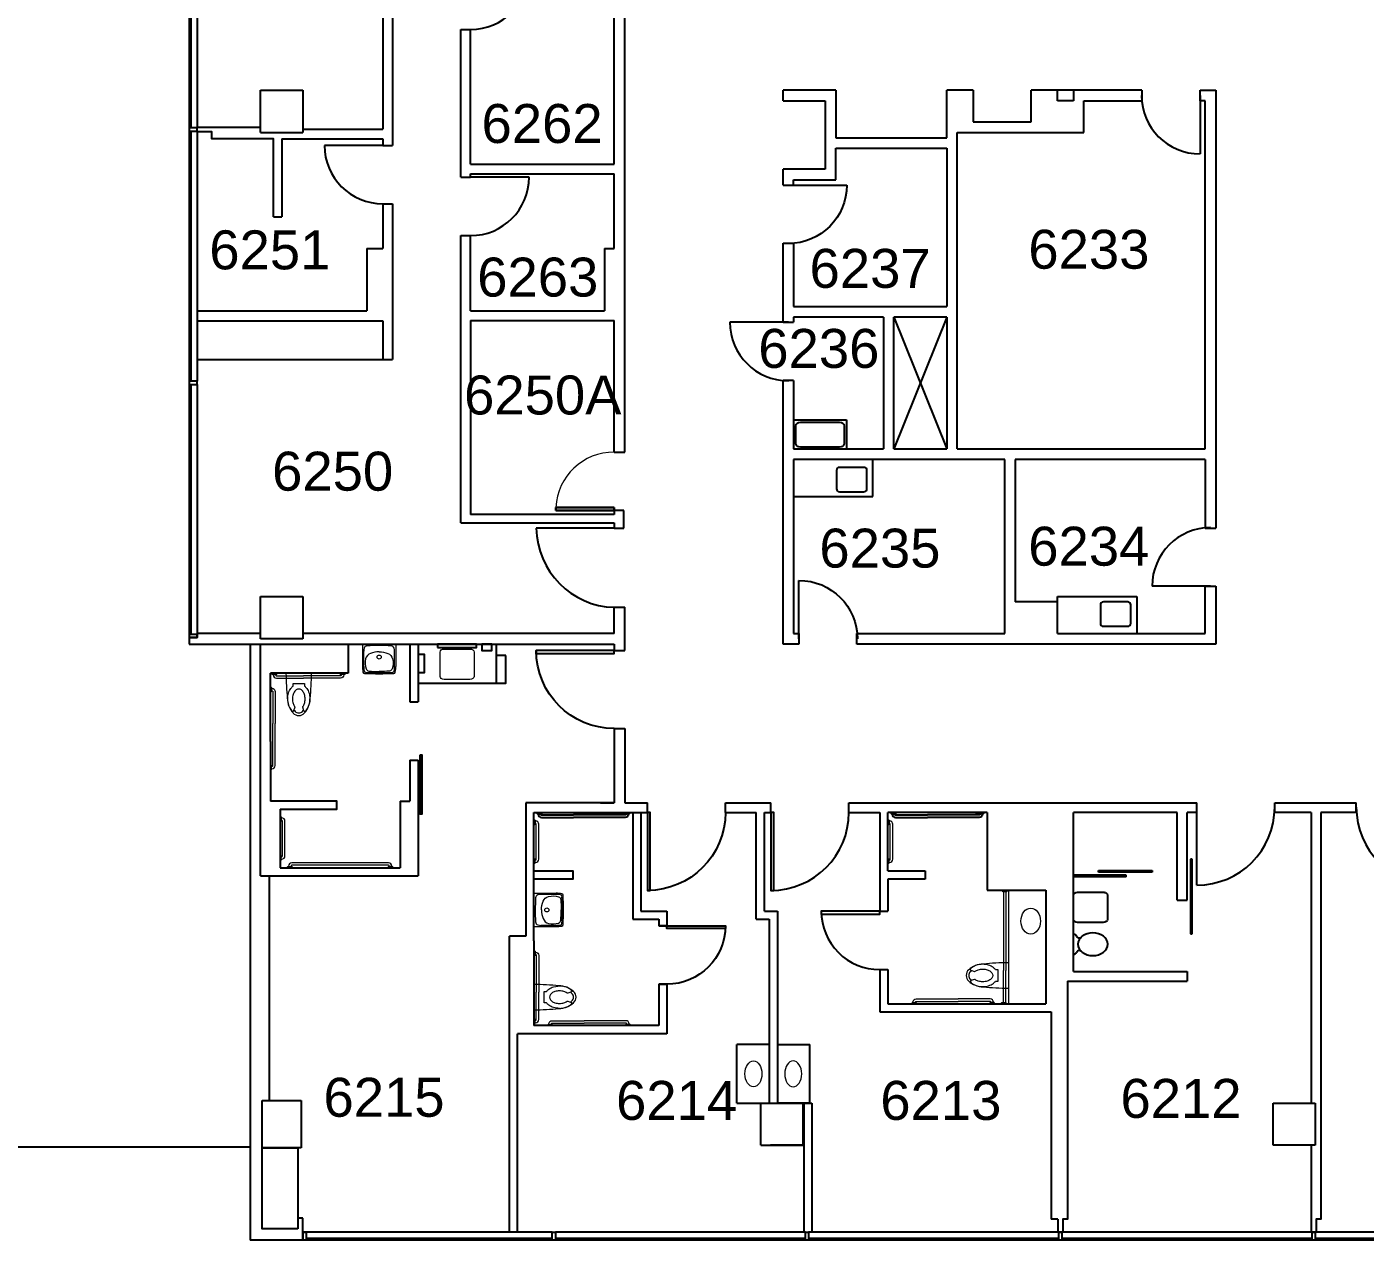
# Model space of a CAD drawing. Extents: x 2546 to 7662, y 1483 to 4928.
# Drawn here: x 6374 to 7198, y 1660 to 2408 of the extents above; entities that cross this region are included whole.
import ezdxf

# ---------------------------------------------------------------- set-up
doc = ezdxf.new("R2010")
doc.units = 0
doc.header["$LTSCALE"] = 150
doc.header["$MEASUREMENT"] = 0
doc.layers.get('0').update_dxf_attribs({"linetype": 'CONTINUOUS'})
for name, color, linetype in [('A-ACC-NEW', 1, 'CONTINUOUS'), ('A-ANNO-TX192', 4, 'CONTINUOUS'), ('A-CASE-EXST', 43, 'CONTINUOUS'), ('A-CASE-NEW', 1, 'CONTINUOUS'), ('A-COLS', 5, 'CONTINUOUS'), ('A-DOOR', 2, 'CONTINUOUS'), ('A-DOOR-NEW', 2, 'CONTINUOUS'), ('A-FLOR-CASE', 3, 'CONTINUOUS'), ('A-FLOR-PFIX', 2, 'CONTINUOUS'), ('A-GLAZ', 2, 'CONTINUOUS'), ('A-GLAZ-SILL', 1, 'CONTINUOUS'), ('A-ROOF-LEVL-FINE', 1, 'CONTINUOUS'), ('A-SHFT', 1, 'CONTINUOUS'), ('A-WALL-EXST', 43, 'CONTINUOUS'), ('A-WALL-FULL', 6, 'CONTINUOUS'), ('A-Wall-NEW', 4, 'CONTINUOUS')]:
    doc.layers.add(name, color=color, linetype=linetype)
doc.layers.add('A-PFIX-NEW', color=1, linetype='CONTINUOUS', lineweight=13)
doc.styles.add('ARIAL', font='arial.ttf')

# ---------------------------------------------------------------- blocks, each defined once
blk = doc.blocks.new('SINK', base_point=(7666.5, 954))
for p, q in [((7659, 952.5), (7659, 943.5)), ((7672.5, 954), (7660.5, 954)), ((7674, 943.5), (7674, 952.5)), ((7660.5, 942), (7672.5, 942))]:
    blk.add_line(p, q)
for centre, start, end in [((7660.5, 952.5), 90, 180), ((7672.5, 952.5), 0, 90), ((7660.5, 943.5), 180, 270), ((7672.5, 943.5), 270, 0)]:
    blk.add_arc(centre, 1.5, start, end)
blk = doc.blocks.new('endglaz')
blk.add_line((0, -4), (154, -4))
blk.add_lwpolyline([(156, -5), (156, 0), (154, 0), (154, -5)], close=True)
at = {"layer": 'A-GLAZ-SILL'}
for p, q in [((0, 0), (154, 0)), ((0, -5), (154, -5))]:
    blk.add_line(p, q, dxfattribs=at)
blk = doc.blocks.new('Single-Flush - 36_ x 84_-0-EXPANDED FLOOR PLAN')
at = {"layer": 'A-DOOR', "lineweight": 30}
for p, q in [((16, -3), (16, -39.01)), ((18, -3), (16, -3)), ((18, -3), (18, -39.01)), ((18, -39.01), (16, -39.01))]:
    blk.add_line(p, q, dxfattribs=at)
at = {"layer": 'A-DOOR', "lineweight": 9}
blk.add_arc((18, -3), 36.07, 180, 266.82115, dxfattribs=at)
blk = doc.blocks.new('*U35')
for p, q in [((0, 0), (0, -6)), ((48, 0), (48, -6))]:
    blk.add_line(p, q)
blk.add_lwpolyline([(0, 0), (0, 48), (1.75, 48), (1.75, 0)], close=True)
blk.add_arc((0, 0), 48, 0, 90)
blk = doc.blocks.new('*U48')
for p, q in [((0, 0), (0, -6)), ((-48, 0), (-48, -6))]:
    blk.add_line(p, q)
blk.add_lwpolyline([(0, 0), (0, 48), (-1.75, 48), (-1.75, 0)], close=True)
blk.add_arc((0, 0), 48, 90, 180)
blk = doc.blocks.new('*U49')
for p, q in [((0, 0), (0, 5)), ((36, 0), (36, 5))]:
    blk.add_line(p, q)
blk.add_lwpolyline([(0, 0), (0, -36), (1.75, -36), (1.75, 0)], close=True)
blk.add_arc((0, 0), 36, 270, 0)
blk = doc.blocks.new('*U57')
for p, q in [((0, 0), (0, -4)), ((-36, 0), (-36, -4))]:
    blk.add_line(p, q)
blk.add_lwpolyline([(0, 0), (0, 36), (-1.75, 36), (-1.75, 0)], close=True)
blk.add_arc((0, 0), 36, 90, 180)
blk = doc.blocks.new('grab bar-54')
at = {"layer": 'A-ACC-NEW'}
for points in [[(-2305.75, -2746.25), (-2305.75, -2746.75), (-2305.5, -2747), (-2303, -2747), (-2302.75, -2746.75), (-2302.75, -2746.25)], [(-2248.75, -2746.25), (-2248.75, -2746.75), (-2249, -2747), (-2251.5, -2747), (-2251.75, -2746.75), (-2251.75, -2746.25)]]:
    blk.add_lwpolyline(points, dxfattribs=at)
for points in [[(-2305, -2747), (-2305, -2747.25, 0.414214), (-2303, -2749.25), (-2283.25, -2749.25)], [(-2303.5, -2747), (-2303.5, -2747.25, 0.414214), (-2303, -2747.75), (-2283.25, -2747.75)], [(-2249.5, -2747), (-2249.5, -2747.25, -0.414214), (-2251.5, -2749.25), (-2283.25, -2749.25)], [(-2251, -2747), (-2251, -2747.25, -0.414214), (-2251.5, -2747.75), (-2283.25, -2747.75)]]:
    blk.add_lwpolyline(points, format="xyb", dxfattribs=at)
blk = doc.blocks.new('ELLIPSE', base_point=(7228, 910))
blk.add_circle((7228, 910), 6)

msp = doc.modelspace()

# ---------------------------------------------------------------- linework, layer by layer
at = {"layer": 'A-ACC-NEW'}
for points in [[(6627, 2025.75), (6651, 2025.75), (6651, 2027.75), (6627, 2027.75)], [(6660.32, 2027.75), (6654.2, 2027.75), (6654.2, 2023.78), (6660.32, 2023.78)], [(6615, 2021.25), (6615, 2010.25), (6619, 2010.25), (6619, 2021.25)], [(6669, 2020.75), (6663, 2020.75), (6663, 2003.75), (6669, 2003.75)]]:
    msp.add_lwpolyline(points, close=True, dxfattribs=at)
at = {"layer": 'A-CASE-EXST'}
msp.add_lwpolyline([(6541, 1667.5), (6519, 1667.5), (6519, 1717.5), (6541, 1717.5), (6541, 1667.5)], dxfattribs=at)
at = {"layer": 'A-CASE-NEW'}
for p, q in [((6663, 2027.75), (6663, 2003.75)), ((6615, 2003.75), (6663, 2003.75)), ((6811.25, 1745), (6811.25, 1781)), ((6831.25, 1781), (6811.25, 1781)), ((6831.25, 1781), (6811.25, 1781)), ((6831.25, 1781), (6831.25, 1763)), ((6836.25, 1781), (6856.25, 1781)), ((6856.25, 1745), (6856.25, 1781)), ((6811.25, 1745), (6831.25, 1745)), ((6856.25, 1745), (6836.25, 1745)), ((6852, 1718.98), (6832, 1718.98)), ((6852.5, 1683.52), (6852.5, 1665.5))]:
    msp.add_line(p, q, dxfattribs=at)
at = {"layer": 'A-COLS'}
for p, q in [((6518, 2343), (6518, 2369)), ((6518, 2369), (6544, 2369)), ((6544, 2369), (6544, 2343)), ((6518.01, 2343), (6544.01, 2343)), ((6518, 2031), (6518, 2057)), ((6518, 2057), (6544, 2057)), ((6544, 2057), (6544, 2031)), ((6544, 2031), (6518, 2031)), ((6519, 1717.5), (6519, 1746.5)), ((6519, 1746.5), (6543, 1746.5)), ((6543, 1746.5), (6543, 1717.5)), ((6826, 1745), (6852, 1745)), ((6826, 1719), (6826, 1745)), ((6852, 1745), (6852, 1719)), ((7141.5, 1719), (7141.5, 1745)), ((7141.5, 1745), (7167.5, 1745)), ((7167.5, 1745), (7167.5, 1719)), ((6543, 1717.5), (6519, 1717.5)), ((6826, 1718.98), (6852, 1718.98)), ((7167.5, 1719), (7141.5, 1719))]:
    msp.add_line(p, q, dxfattribs=at)
at = {"layer": 'A-DOOR'}
for p, q in [((7096.5, 2365.75), (7096.5, 2329.75)), ((6593.31, 2335), (6557.31, 2335)), ((6683.31, 2315.4), (6647.31, 2315.4)), ((6843, 2310.5), (6879, 2310.5)), ((6843, 2226), (6807, 2226)), ((6735.75, 2099.25), (6687.75, 2099.25)), ((6849.5, 2031), (6849.5, 2067)), ((7103, 2063.5), (7067, 2063.5)), ((7094.5, 1879.25), (7094.5, 1927.25)), ((7034, 1887.34), (7034, 1888.34)), ((7034, 1888.34), (7067, 1888.34)), ((7067, 1888.34), (7067, 1887.34)), ((7091.75, 1895.34), (7090.75, 1895.34)), ((7090.75, 1895.34), (7090.75, 1849.34)), ((7091.75, 1849.34), (7091.75, 1895.34)), ((7051, 1885.34), (7018.5, 1885.34)), ((7051, 1884.34), (7018.5, 1884.34)), ((7067, 1887.34), (7034, 1887.34)), ((7051, 1884.34), (7051, 1885.34)), ((7090.75, 1849.34), (7091.75, 1849.34))]:
    msp.add_line(p, q, dxfattribs=at)
for centre, radius, start, end in [((6647.31, 2442.4), 36, 270, 0), ((6593.31, 2335), 36, 180, 270), ((6647.31, 2315.4), 36, 270, 0), ((7094.5, 1927.25), 48, 270, 0), ((7240.75, 1927.25), 48, 180, 270)]:
    msp.add_arc(centre, radius, start, end, dxfattribs=at)
for centre, major_axis, ratio, start_param, end_param in [((7096.5, 2365.75), (-25.46, 25.46), 1, 0.785398, 2.356194), ((6843, 2226), (-25.46, 25.46), 1, 0.785398, 2.356194), ((6735.75, 2099.25), (-18.72, 45.19), 0.978311, 1.18579, 2.741081), ((7103, 2063.5), (25.46, 25.46), 1, 0.785398, 2.356194)]:
    msp.add_ellipse(centre, major_axis=major_axis, ratio=ratio, start_param=start_param, end_param=end_param, dxfattribs=at)
at = {"layer": 'A-DOOR', "extrusion": (0, 0, -1)}
for centre, major_axis in [((6843, 2310.5), (25.46, 25.46)), ((6849.5, 2031), (-25.46, 25.46))]:
    msp.add_ellipse(centre, major_axis=major_axis, ratio=1, start_param=0.785398, end_param=2.356194, dxfattribs=at)
at = {"layer": 'A-DOOR-NEW'}
msp.add_lwpolyline([(6616, 1959.24), (6616, 1923.24), (6617.5, 1923.24), (6617.5, 1959.24)], close=True, dxfattribs=at)
at = {"layer": 'A-FLOR-CASE'}
for p, q in [((6479, 2203), (6593.71, 2203)), ((6895, 2118.75), (6895, 2141.5)), ((6846.25, 2118.75), (6895, 2118.75)), ((7008.75, 2057), (7057.5, 2057)), ((7008.75, 2053.75), (7008.75, 2057)), ((7057.5, 2057), (7057.5, 2034.25))]:
    msp.add_line(p, q, dxfattribs=at)
at = {"layer": 'A-FLOR-PFIX'}
for p, q in [((6846.25, 2165.88), (6878.75, 2165.88)), ((6878.75, 2165.88), (6878.75, 2148)), ((7021.13, 1874.97), (7036.88, 1874.97)), ((7039.5, 1873.09), (7039.5, 1858.09)), ((7036.88, 1856.22), (7021.13, 1856.22))]:
    msp.add_line(p, q, dxfattribs=at)
for centre, radius, start, end in [((7019, 1847.34), 1.58, 18.43495, 108.43495), ((7022.2, 1848.54), 1.83, 202.3004, 315.65598), ((7022.17, 1837.18), 1.79, 41.74287, 158.20125), ((7019, 1838.34), 1.58, 251.56505, 341.56505)]:
    msp.add_arc(centre, radius, start, end, dxfattribs=at)
at = {"layer": 'A-FLOR-PFIX', "extrusion": (0, 0, -1)}
for centre, start_param, end_param in [((7021.13, 1873.09), 0, 1.570796), ((7036.88, 1873.09), 1.570796, 3.141593), ((7021.13, 1858.09), 4.712389, 6.283185), ((7036.88, 1858.09), 3.141593, 4.712389)]:
    msp.add_ellipse(centre, major_axis=(-2.62, 0), ratio=0.714286, start_param=start_param, end_param=end_param, dxfattribs=at)
at = {"layer": 'A-GLAZ'}
for p, q in [((6544, 1665.5), (6544, 1660.5)), ((6697.5, 1661.5), (6546, 1661.5)), ((6853.5, 1661.5), (6699.5, 1661.5)), ((7009.5, 1661.5), (6855.5, 1661.5)), ((7165.5, 1661.5), (7011.5, 1661.5))]:
    msp.add_line(p, q, dxfattribs=at)
for points in [[(6544, 1660.5), (6544, 1665.5), (6546, 1665.5), (6546, 1660.5)], [(6697.5, 1660.5), (6697.5, 1665.5), (6699.5, 1665.5), (6699.5, 1660.5)], [(6853.5, 1660.5), (6853.5, 1665.5), (6855.5, 1665.5), (6855.5, 1660.5)], [(7009.5, 1660.5), (7009.5, 1665.5), (7011.5, 1665.5), (7011.5, 1660.5)]]:
    msp.add_lwpolyline(points, close=True, dxfattribs=at)
at = {"layer": 'A-GLAZ-SILL'}
for p, q in [((6697.5, 1665.5), (6544, 1665.5)), ((6853.5, 1665.5), (6699.5, 1665.5)), ((7009, 1665.5), (6855.5, 1665.5)), ((7165.5, 1665.5), (7011.5, 1665.5)), ((6697.5, 1660.5), (6546, 1660.5)), ((6853.5, 1660.5), (6699.5, 1660.5)), ((7009.5, 1660.5), (6855.5, 1660.5)), ((7165.5, 1660.5), (7011.5, 1660.5))]:
    msp.add_line(p, q, dxfattribs=at)
at = {"layer": 'A-PFIX-NEW'}
for p, q in [((6580.75, 2027.75), (6580.75, 2014.06)), ((6580.75, 2027.75), (6601.25, 2027.75)), ((6601.25, 2027.75), (6601.25, 2014.06)), ((6581.5, 2014.06), (6581.5, 2023.38)), ((6600.5, 2014.06), (6600.5, 2023.38)), ((6600.5, 2014.06), (6600.5, 2023.38)), ((6628.5, 2007.81), (6628.5, 2022.81)), ((6631.13, 2024.69), (6646.88, 2024.69)), ((6649.5, 2022.81), (6649.5, 2007.81)), ((6549.37, 2009.75), (6533.63, 2009.75)), ((6646.88, 2005.94), (6631.13, 2005.94)), ((6539.05, 1989.09), (6539.05, 1989.09)), ((6537.95, 1986.33), (6537.95, 1986.33)), ((6530.75, 1920.75), (6531, 1920.75)), ((6530.75, 1919.25), (6531, 1919.25)), ((6531.5, 1897.25), (6531.5, 1918.75)), ((6533, 1897.25), (6533, 1918.75)), ((6687, 1918.75), (6687.25, 1918.75)), ((6687, 1917.25), (6687.25, 1917.25)), ((6687.75, 1895.25), (6687.75, 1916.75)), ((6689.25, 1895.25), (6689.25, 1916.75)), ((6905, 1918.75), (6905.25, 1918.75)), ((6905, 1917.25), (6905.25, 1917.25)), ((6905.75, 1895.25), (6905.75, 1916.75)), ((6907.25, 1895.25), (6907.25, 1916.75)), ((6530.75, 1896.75), (6531, 1896.75)), ((6530.75, 1895.25), (6531, 1895.25)), ((6535.25, 1890.75), (6535.25, 1891)), ((6536.75, 1890.75), (6536.75, 1891)), ((6596.75, 1893), (6537.25, 1893)), ((6596.75, 1891.5), (6537.25, 1891.5)), ((6597.25, 1890.75), (6597.25, 1891)), ((6598.75, 1890.75), (6598.75, 1891)), ((6687, 1894.75), (6687.25, 1894.75)), ((6687, 1893.25), (6687.25, 1893.25)), ((6905, 1894.75), (6905.25, 1894.75)), ((6905, 1893.25), (6905.25, 1893.25)), ((6686.25, 1874.25), (6699.94, 1874.25)), ((6686.25, 1853.75), (6686.25, 1874.25)), ((6699.94, 1873.5), (6690.63, 1873.5)), ((6699.94, 1873.5), (6690.63, 1873.5)), ((6978.5, 1876.12), (6978.5, 1806.12)), ((6686.25, 1853.75), (6699.94, 1853.75)), ((6699.94, 1854.5), (6690.63, 1854.5)), ((6978.5, 1831.5), (6978.5, 1815.75)), ((6686.25, 1818.12), (6686.25, 1802.38)), ((6955.08, 1820.07), (6955.08, 1820.07)), ((6957.84, 1821.17), (6957.84, 1821.17)), ((6706.91, 1807.8), (6706.91, 1807.8)), ((6709.67, 1806.7), (6709.67, 1806.7))]:
    msp.add_line(p, q, dxfattribs=at)
for points in [[(6591, 2023.06, 0.096281), (6585.62, 2022.02, 0.241749), (6582.69, 2018.63, 0.139337), (6582.92, 2012.54, 0.293749), (6584.6, 2011.17, 0.028065), (6591, 2010.81)], [(6591, 2023.06, -0.096281), (6596.38, 2022.02, -0.241749), (6599.31, 2018.63, -0.139337), (6599.08, 2012.54, -0.293749), (6597.4, 2011.17, -0.028065), (6591, 2010.81)], [(6525.75, 2009), (6525.75, 2008.75, 0.414214), (6527.75, 2006.75), (6544.5, 2006.75)], [(6527.25, 2009), (6527.25, 2008.75, 0.414214), (6527.75, 2008.25), (6544.5, 2008.25)], [(6534.61, 1993.95, -0.074934), (6535.16, 1997.6, -0.085426), (6536.63, 2000.49, -0.066386), (6538, 2001.9), (6538, 2003.45), (6545, 2003.45), (6545, 2001.9, -0.066386), (6546.37, 2000.49, -0.085426), (6547.84, 1997.6, -0.111314), (6548.26, 1992.17)], [(6569.25, 2009), (6569.25, 2008.75, -0.414214), (6567.25, 2006.75), (6544.5, 2006.75)], [(6567.75, 2009), (6567.75, 2008.75, -0.414214), (6567.25, 2008.25), (6544.5, 2008.25)], [(6524.75, 2000.5), (6525, 2000.5, -0.414214), (6527, 1998.5), (6527, 1978.75)], [(6524.75, 1999), (6525, 1999, -0.414214), (6525.5, 1998.5), (6525.5, 1978.75)], [(6545.54, 1986.44, -0.562484), (6544.71, 1986.63), (6543.97, 1988.86, -0.238976), (6544.04, 1989.31, 0.08035), (6544.97, 1991.19, 0.074934), (6545.39, 1993.95, 0.074934), (6544.97, 1996.72, 0.085426), (6543.96, 1998.7, 0.066386), (6543.15, 1999.54, 0.330534), (6539.85, 1999.54, 0.066386), (6539.04, 1998.7, 0.085426), (6538.03, 1996.72, 0.074934), (6537.61, 1993.95, 0.074934), (6538.03, 1991.19, 0.08035), (6538.96, 1989.31, -0.238976), (6539.03, 1988.86), (6538.3, 1986.66, -0.549653), (6537.48, 1986.45)], [(6524.75, 1951), (6525, 1951, 0.414214), (6527, 1953), (6527, 1978.75)], [(6524.75, 1952.5), (6525, 1952.5, 0.414214), (6525.5, 1953), (6525.5, 1978.75)], [(6690.94, 1864, -0.096281), (6691.98, 1869.38, -0.241749), (6695.38, 1872.31, -0.139337), (6701.46, 1872.08, -0.293749), (6702.83, 1870.4, -0.028065), (6703.19, 1864)], [(6690.94, 1864, 0.096281), (6691.98, 1858.62, 0.241749), (6695.38, 1855.69, 0.139337), (6701.46, 1855.92, 0.293749), (6702.83, 1857.6, 0.028065), (6703.19, 1864)], [(6687, 1838), (6687.25, 1838, -0.414214), (6689.25, 1836), (6689.25, 1813.25)], [(6687, 1836.5), (6687.25, 1836.5, -0.414214), (6687.75, 1836), (6687.75, 1813.25)], [(6962.7, 1816.74, 0.074934), (6966.35, 1817.29, 0.085426), (6969.24, 1818.75, 0.066386), (6970.65, 1820.12), (6972.2, 1820.12), (6972.2, 1827.12), (6970.65, 1827.12, 0.066386), (6969.24, 1828.5, 0.085426), (6966.35, 1829.96, 0.111314), (6960.92, 1830.38)], [(6955.19, 1827.67, 0.562484), (6955.38, 1826.83), (6957.61, 1826.1, 0.238976), (6958.06, 1826.17, -0.08035), (6959.94, 1827.1, -0.074934), (6962.7, 1827.51, -0.074934), (6965.47, 1827.1, -0.085426), (6967.45, 1826.09, -0.066386), (6968.29, 1825.27, -0.330534), (6968.29, 1821.98, -0.066386), (6967.45, 1821.16, -0.085426), (6965.47, 1820.15, -0.074934), (6962.7, 1819.74, -0.074934), (6959.94, 1820.15, -0.08035), (6958.06, 1821.08, 0.238976), (6957.61, 1821.15), (6955.41, 1820.42, 0.549653), (6955.2, 1819.61)], [(6702.05, 1803.36, -0.074934), (6698.4, 1803.91, -0.085426), (6695.51, 1805.38, -0.066386), (6694.1, 1806.75), (6692.55, 1806.75), (6692.55, 1813.75), (6694.1, 1813.75, -0.066386), (6695.51, 1815.12, -0.085426), (6698.4, 1816.59, -0.111314), (6703.83, 1817.01)], [(6709.56, 1814.29, -0.562484), (6709.37, 1813.46), (6707.14, 1812.72, -0.238976), (6706.69, 1812.79, 0.08035), (6704.81, 1813.72, 0.074934), (6702.05, 1814.14, 0.074934), (6699.28, 1813.72, 0.085426), (6697.3, 1812.71, 0.066386), (6696.46, 1811.9, 0.330534), (6696.46, 1808.6, 0.066386), (6697.3, 1807.79, 0.085426), (6699.28, 1806.78, 0.074934), (6702.05, 1806.36, 0.074934), (6704.81, 1806.78, 0.08035), (6706.69, 1807.71, -0.238976), (6707.14, 1807.78), (6709.34, 1807.05, -0.549653), (6709.55, 1806.23)], [(6687, 1796), (6687.25, 1796, 0.414214), (6687.75, 1796.5), (6687.75, 1813.25)], [(6687, 1794.5), (6687.25, 1794.5, 0.414214), (6689.25, 1796.5), (6689.25, 1813.25)], [(6919.75, 1806.87), (6919.75, 1807.12, -0.414214), (6921.75, 1809.12), (6947.5, 1809.12)], [(6921.25, 1806.87), (6921.25, 1807.12, -0.414214), (6921.75, 1807.62), (6947.5, 1807.62)], [(6969.25, 1806.87), (6969.25, 1807.12, 0.414214), (6967.25, 1809.12), (6947.5, 1809.12)], [(6967.75, 1806.87), (6967.75, 1807.12, 0.414214), (6967.25, 1807.62), (6947.5, 1807.62)], [(6695.5, 1793.5), (6695.5, 1793.75, -0.414214), (6697.5, 1795.75), (6717.25, 1795.75)], [(6697, 1793.5), (6697, 1793.75, -0.414214), (6697.5, 1794.25), (6717.25, 1794.25)], [(6745, 1793.5), (6745, 1793.75, 0.414214), (6743, 1795.75), (6717.25, 1795.75)], [(6743.5, 1793.5), (6743.5, 1793.75, 0.414214), (6743, 1794.25), (6717.25, 1794.25)]]:
    msp.add_lwpolyline(points, format="xyb", dxfattribs=at)
for points in [[(6525, 2009.75), (6525, 2009.25), (6525.25, 2009), (6527.75, 2009), (6528, 2009.25), (6528, 2009.75)], [(6570, 2009.75), (6570, 2009.25), (6569.75, 2009), (6567.25, 2009), (6567, 2009.25), (6567, 2009.75)], [(6524, 2001.25), (6524.5, 2001.25), (6524.75, 2001), (6524.75, 1998.5), (6524.5, 1998.25), (6524, 1998.25)], [(6524, 1950.25), (6524.5, 1950.25), (6524.75, 1950.5), (6524.75, 1953), (6524.5, 1953.25), (6524, 1953.25)], [(6530, 1921.5), (6530.5, 1921.5), (6530.75, 1921.25), (6530.75, 1918.75), (6530.5, 1918.5), (6530, 1918.5)], [(6961.75, 1924), (6961.75, 1923.5), (6961.5, 1923.25), (6959, 1923.25), (6958.75, 1923.5), (6958.75, 1924)], [(6686.25, 1919.5), (6686.75, 1919.5), (6687, 1919.25), (6687, 1916.75), (6686.75, 1916.5), (6686.25, 1916.5)], [(6904.25, 1919.5), (6904.75, 1919.5), (6905, 1919.25), (6905, 1916.75), (6904.75, 1916.5), (6904.25, 1916.5)], [(6530, 1894.5), (6530.5, 1894.5), (6530.75, 1894.75), (6530.75, 1897.25), (6530.5, 1897.5), (6530, 1897.5)], [(6534.5, 1890), (6534.5, 1890.5), (6534.75, 1890.75), (6537.25, 1890.75), (6537.5, 1890.5), (6537.5, 1890)], [(6599.5, 1890), (6599.5, 1890.5), (6599.25, 1890.75), (6596.75, 1890.75), (6596.5, 1890.5), (6596.5, 1890)], [(6686.25, 1892.5), (6686.75, 1892.5), (6687, 1892.75), (6687, 1895.25), (6686.75, 1895.5), (6686.25, 1895.5)], [(6904.25, 1892.5), (6904.75, 1892.5), (6905, 1892.75), (6905, 1895.25), (6904.75, 1895.5), (6904.25, 1895.5)], [(6974.75, 1876.12), (6974.75, 1875.62), (6975, 1875.37), (6977.5, 1875.37), (6977.75, 1875.62), (6977.75, 1876.12)], [(6975.5, 1875.37), (6975.5, 1826.63)], [(6977, 1875.37), (6977, 1826.63)], [(6686.25, 1838.75), (6686.75, 1838.75), (6687, 1838.5), (6687, 1836), (6686.75, 1835.75), (6686.25, 1835.75)], [(6975.5, 1806.87), (6975.5, 1826.63)], [(6977, 1806.87), (6977, 1826.63)], [(6919, 1806.12), (6919, 1806.62), (6919.25, 1806.87), (6921.75, 1806.87), (6922, 1806.62), (6922, 1806.12)], [(6970, 1806.12), (6970, 1806.62), (6969.75, 1806.87), (6967.25, 1806.87), (6967, 1806.62), (6967, 1806.12)], [(6974.13, 1806.12), (6974.13, 1806.62), (6974.38, 1806.87), (6976.88, 1806.87), (6977.13, 1806.62), (6977.13, 1806.12)], [(6686.25, 1793.75), (6686.75, 1793.75), (6687, 1794), (6687, 1796.5), (6686.75, 1796.75), (6686.25, 1796.75)], [(6694.75, 1792.75), (6694.75, 1793.25), (6695, 1793.5), (6697.5, 1793.5), (6697.75, 1793.25), (6697.75, 1792.75)], [(6745.75, 1792.75), (6745.75, 1793.25), (6745.5, 1793.5), (6743, 1793.5), (6742.75, 1793.25), (6742.75, 1792.75)]]:
    msp.add_lwpolyline(points, dxfattribs=at)
for centre in [(6591, 2019.75), (6694.25, 1864)]:
    msp.add_circle(centre, 1.25, dxfattribs=at)
for centre, radius, start, end in [((6587.91, 2023.38), 6.41, 162.4135, 180), ((6583.71, 2024.71), 2, 92.78842, 162.4135), ((6590.74, 1880.26), 146.61, 87.00285, 92.78842), ((6598.3, 2024.68), 2, 17.22419, 87.00285), ((6594.09, 2023.38), 6.41, 0, 17.5865), ((6594.09, 2023.38), 6.41, 0, 17.22419), ((6602.82, 2014.06), 22.07, 180, 189.20254), ((6602.82, 2014.06), 21.32, 180, 187.48217), ((6582.67, 2011.42), 1, 187.48217, 267.70988), ((6599.33, 2011.42), 1, 272.29012, 352.51783), ((6599.33, 2011.42), 1, 272.29012, 352.51783), ((6579.18, 2014.06), 21.32, 352.51783, 0), ((6579.18, 2014.06), 21.32, 352.51783, 0), ((6579.18, 2014.06), 22.07, 350.79746, 0), ((6579.18, 2014.06), 22.07, 350.79746, 0), ((6762.27, 2014.28), 228.68, 181.13478, 185.02525), ((6320.73, 2014.28), 228.68, 354.97475, 358.86522), ((6582.02, 2010.69), 1, 189.20254, 267.53936), ((6591, 2219.64), 210.14, 267.53936, 272.46064), ((6591, 2219.64), 209.39, 267.70988, 272.29012), ((6599.98, 2010.69), 1, 272.46064, 350.79746), ((6599.98, 2010.69), 1, 272.46064, 350.79746), ((6548.4, 1994.61), 13.94, 181.50865, 221.82352), ((6546.99, 1993.95), 12.38, 180, 197.14164), ((6544.3, 1993.12), 9.56, 197.14164, 216.67248), ((6542.59, 1991.85), 7.43, 216.67248, 226.57416), ((6548.11, 1994.43), 12, 216.87917, 222.4909), ((6534.91, 1994.43), 12, 317.5091, 323.12083), ((6534.56, 1994.6), 13.98, 318.3948, 358.55225), ((6540.41, 1991.85), 7.43, 313.42584, 323.32752), ((6538.7, 1993.12), 9.56, 323.32752, 342.85836), ((6536.01, 1993.95), 12.38, 342.85836, 0), ((6541.5, 1988.47), 4.72, 222.19376, 318.11149), ((6541.5, 1988.39), 3.07, 222.49041, 317.50959), ((6531, 1918.75), 2, 0, 90), ((6531, 1918.75), 0.5, 0, 90), ((6687.25, 1916.75), 2, 0, 90), ((6687.25, 1916.75), 0.5, 0, 90), ((6905.25, 1916.75), 2, 0, 90), ((6905.25, 1916.75), 0.5, 0, 90), ((6531, 1897.25), 0.5, 270, 0), ((6531, 1897.25), 2, 270, 0), ((6537.25, 1891), 2, 90, 180), ((6537.25, 1891), 0.5, 90, 180), ((6596.75, 1891), 2, 360, 90), ((6596.75, 1891), 0.5, 0, 90), ((6687.25, 1895.25), 0.5, 270, 0), ((6687.25, 1895.25), 2, 270, 0), ((6905.25, 1895.25), 0.5, 270, 0), ((6905.25, 1895.25), 2, 270, 0), ((6833.74, 1863.74), 146.61, 177.00285, 182.78842), ((6689.32, 1871.3), 2, 107.22419, 177.00285), ((6690.63, 1867.09), 6.41, 90, 107.5865), ((6690.63, 1867.09), 6.41, 90, 107.22419), ((6699.94, 1852.18), 22.07, 80.79746, 90), ((6699.94, 1852.18), 22.07, 80.79746, 90), ((6699.94, 1852.18), 21.32, 82.51783, 90), ((6699.94, 1852.18), 21.32, 82.51783, 90), ((6702.58, 1872.33), 1, 2.29012, 82.51783), ((6702.58, 1872.33), 1, 2.29012, 82.51783), ((6703.31, 1872.98), 1, 2.46064, 80.79746), ((6703.31, 1872.98), 1, 2.46064, 80.79746), ((6494.36, 1864), 209.39, 357.70988, 2.29012), ((6494.36, 1864), 210.14, 357.53936, 2.46064), ((6689.29, 1856.71), 2, 182.78842, 252.4135), ((6690.63, 1860.91), 6.41, 252.4135, 270), ((6699.94, 1875.82), 21.32, 270, 277.48217), ((6702.58, 1855.67), 1, 277.48217, 357.70988), ((6703.31, 1855.02), 1, 279.20254, 357.53936), ((6699.94, 1875.82), 22.07, 270, 279.20254), ((6963.35, 1816.69), 13.98, 91.44775, 131.6052), ((6961.87, 1820.83), 9.56, 107.14164, 126.67248), ((6962.7, 1818.13), 12.38, 90, 107.14164), ((6983.03, 1602.86), 228.68, 91.13478, 95.02525), ((6957.22, 1823.63), 4.72, 131.88852, 227.80624), ((6957.14, 1823.63), 3.07, 132.49041, 227.50959), ((6963.18, 1817.04), 12, 126.87917, 132.4909), ((6960.6, 1822.54), 7.43, 126.67248, 136.57416), ((6681.72, 1589.48), 228.68, 84.97475, 88.86522), ((6701.4, 1803.31), 13.98, 48.3948, 88.55225), ((6702.05, 1804.76), 12.38, 72.85836, 90), ((6702.88, 1807.45), 9.56, 53.32752, 72.85836), ((6704.15, 1809.16), 7.43, 43.42584, 53.32752), ((6707.53, 1810.25), 4.72, 312.19376, 48.11148), ((6963.36, 1830.52), 13.94, 228.17648, 268.49135), ((6963.18, 1830.24), 12, 227.5091, 233.12083), ((6960.6, 1824.71), 7.43, 223.42584, 233.32752), ((6961.87, 1826.42), 9.56, 233.32752, 252.85836), ((6962.7, 1829.12), 12.38, 252.85836, 270), ((6983.03, 2044.39), 228.68, 264.97475, 268.86522), ((6701.39, 1817.15), 13.94, 271.50865, 311.82352), ((6702.88, 1813.05), 9.56, 287.14164, 306.67248), ((6704.15, 1811.34), 7.43, 306.67248, 316.57416), ((6701.57, 1803.66), 12, 47.5091, 53.12083), ((6701.57, 1816.86), 12, 306.87917, 312.4909), ((6707.61, 1810.25), 3.07, 312.49041, 47.50959), ((6681.72, 2031.02), 228.68, 271.13478, 275.02525), ((6702.05, 1815.74), 12.38, 270, 287.14164)]:
    msp.add_arc(centre, radius, start, end, dxfattribs=at)
at = {"layer": 'A-PFIX-NEW', "extrusion": (0, 0, -1)}
for centre, start_param, end_param in [((6631.13, 2022.81), 0, 1.570796), ((6646.88, 2022.81), 1.570796, 3.141593), ((6631.13, 2007.81), 4.712389, 6.283185), ((6646.88, 2007.81), 3.141593, 4.712389)]:
    msp.add_ellipse(centre, major_axis=(-2.62, 0), ratio=0.714286, start_param=start_param, end_param=end_param, dxfattribs=at)
at = {"layer": 'A-PFIX-NEW'}
for centre, major_axis, ratio in [((6992.25, 1857.12), (0, -8), 0.75), ((6992.25, 1857.12), (0, -8), 0.75), ((6821.5, 1763), (0, 8), 0.65625)]:
    msp.add_ellipse(centre, major_axis=major_axis, ratio=ratio, dxfattribs=at)
at = {"layer": 'A-PFIX-NEW', "extrusion": (0, 0, -1)}
msp.add_ellipse((6846, 1763), major_axis=(0, 8), ratio=0.65625, dxfattribs=at)
at = {"layer": 'A-ROOF-LEVL-FINE'}
msp.add_line((5614.5, 1718), (6511.5, 1718), dxfattribs=at)
at = {"layer": 'A-SHFT'}
for p, q in [((6908, 2229.25), (6940.5, 2148)), ((6940.5, 2229.25), (6908, 2148))]:
    msp.add_line(p, q, dxfattribs=at)
at = {"layer": 'A-WALL-EXST'}
for p, q in [((6474, 2027.75), (6627.75, 2027.75)), ((6849.5, 2027.75), (6839.75, 2027.75)), ((7018.5, 1826.09), (7018.5, 1924)), ((6519, 1667.5), (6519, 1717.5)), ((6544, 1674), (6541, 1674)), ((6544, 1665.5), (6544, 1674))]:
    msp.add_line(p, q, dxfattribs=at)
msp.add_lwpolyline([(7015, 1820.09), (7015, 1673.5), (7012, 1673.5), (7012, 1665.5), (7009, 1665.5)], dxfattribs=at)
at = {"layer": 'A-WALL-FULL'}
for p, q in [((6742.25, 2146), (6742.25, 2651.75)), ((6593.31, 2491), (6593.31, 2345)), ((6599.31, 2491), (6599.31, 2335)), ((6735.75, 2323.4), (6735.75, 2444.4)), ((6641.31, 2315.4), (6641.31, 2406.4)), ((6641.31, 2406.4), (6647.31, 2406.4)), ((6647.31, 2323.4), (6647.31, 2406.4)), ((6839.75, 2362.5), (6839.75, 2369)), ((6872.25, 2369), (6839.75, 2369)), ((6872.25, 2369), (6872.25, 2339.75)), ((6956.75, 2369), (6940.5, 2369)), ((6940.5, 2339.75), (6940.5, 2369)), ((6956.75, 2369), (6956.75, 2349.5)), ((6992.5, 2349.5), (6992.5, 2369)), ((7060.75, 2369), (6992.5, 2369)), ((7008.75, 2362.5), (7008.75, 2369)), ((7018.5, 2369), (7018.5, 2362.5)), ((7060.75, 2369), (7060.75, 2362.5)), ((7096.5, 2369), (7106.25, 2369)), ((7096.5, 2362.5), (7096.5, 2369)), ((7106.25, 2369), (7106.25, 2099.25)), ((6839.75, 2362.5), (6865.75, 2362.5)), ((6865.75, 2362.5), (6865.75, 2320.25)), ((7018.5, 2362.5), (7008.75, 2362.5)), ((7025, 2362.5), (7060.75, 2362.5)), ((7025, 2343), (7025, 2362.5)), ((7099.75, 2362.5), (7096.5, 2362.5)), ((7099.75, 2148), (7099.75, 2362.5)), ((6956.75, 2349.5), (6992.5, 2349.5)), ((6479, 2346.25), (6518, 2346.25)), ((6544, 2345), (6593.31, 2345)), ((6947, 2343), (7025, 2343)), ((6947, 2148), (6947, 2343)), ((6531, 2339), (6593.31, 2339)), ((6531, 2339), (6531, 2291)), ((6593.31, 2339), (6593.31, 2335)), ((6593.31, 2335), (6599.31, 2335)), ((6872.25, 2339.75), (6940.5, 2339.75)), ((6872.25, 2333.25), (6940.5, 2333.25)), ((6872.25, 2313.75), (6872.25, 2333.25)), ((6940.5, 2333.25), (6940.5, 2235.75)), ((6647.31, 2323.4), (6735.75, 2323.4)), ((6647.31, 2317.4), (6735.75, 2317.4)), ((6647.31, 2315.4), (6647.31, 2317.4)), ((6735.75, 2271.5), (6735.75, 2317.4)), ((6839.75, 2310.5), (6839.75, 2320.25)), ((6865.75, 2320.25), (6839.75, 2320.25)), ((6641.31, 2315.4), (6647.31, 2315.4)), ((6839.75, 2310.5), (6846.25, 2310.5)), ((6846.25, 2313.75), (6872.25, 2313.75)), ((6846.25, 2310.5), (6846.25, 2313.75)), ((6593.31, 2299), (6593.31, 2271.5)), ((6593.31, 2299), (6599.31, 2299)), ((6599.31, 2299), (6599.31, 2203)), ((6526, 2291), (6531, 2291)), ((6641.31, 2102.5), (6641.31, 2279.4)), ((6641.31, 2279.4), (6647.31, 2279.4)), ((6647.31, 2233), (6647.31, 2279.4)), ((6583.49, 2271.5), (6593.31, 2271.5)), ((6583.49, 2271.5), (6583.49, 2233)), ((6729.78, 2271.5), (6729.78, 2233)), ((6729.78, 2271.5), (6735.78, 2271.5)), ((6839.75, 2226), (6839.75, 2274.75)), ((6839.75, 2274.75), (6846.25, 2274.75)), ((6846.25, 2274.75), (6846.25, 2235.75)), ((6846.25, 2235.75), (6940.5, 2235.75)), ((6479, 2233), (6583.49, 2233)), ((6479, 2227), (6593.31, 2227)), ((6593.31, 2227), (6593.31, 2203)), ((6647.31, 2233), (6729.78, 2233)), ((6647.31, 2227.05), (6647.31, 2107.5)), ((6647.31, 2227.05), (6735.75, 2227.05)), ((6735.75, 2146), (6735.75, 2227.05)), ((6839.75, 2226), (6846.25, 2226)), ((6846.25, 2229.25), (6846.25, 2226)), ((6901.5, 2229.25), (6846.25, 2229.25)), ((6901.5, 2229.25), (6901.5, 2148)), ((6908, 2148), (6908, 2229.25)), ((6940.5, 2229.25), (6908, 2229.25)), ((6940.5, 2229.25), (6940.5, 2148)), ((6593.31, 2203), (6599.31, 2203)), ((6846.25, 2190.25), (6839.75, 2190.25)), ((6839.75, 2027.75), (6839.75, 2190.25)), ((6846.25, 2190.25), (6846.25, 2148)), ((6735.75, 2146), (6742.25, 2146)), ((6846.25, 2148), (6901.5, 2148)), ((6908, 2148), (6940.5, 2148)), ((6947, 2148), (7099.75, 2148)), ((6976.25, 2141.5), (6846.25, 2141.5)), ((6846.25, 2141.5), (6846.25, 2034.25)), ((6976.25, 2034.25), (6976.25, 2141.5)), ((6982.75, 2141.5), (6982.75, 2053.75)), ((7099.75, 2141.5), (6982.75, 2141.5)), ((7099.75, 2141.5), (7099.75, 2099.25)), ((6641.31, 2102.5), (6735.78, 2102.5)), ((6735.78, 2107.5), (6647.31, 2107.5)), ((6735.78, 2110), (6735.78, 2107.5)), ((6741.6, 2110), (6735.78, 2110)), ((6735.78, 2102.5), (6735.78, 2099.25)), ((6741.6, 2099.25), (6741.6, 2110)), ((6735.78, 2099.25), (6741.6, 2099.25)), ((7099.75, 2099.25), (7106.25, 2099.25)), ((7099.75, 2063.5), (7106.25, 2063.5)), ((7099.75, 2034.25), (7099.75, 2063.5)), ((7106.25, 2063.5), (7106.25, 2027.75)), ((7008.75, 2053.75), (6982.75, 2053.75)), ((7008.75, 2034.25), (7008.75, 2053.75)), ((6735.75, 2034.25), (6735.75, 2050.5)), ((6735.75, 2050.5), (6742.25, 2050.5)), ((6742.25, 2023.75), (6742.25, 2050.5)), ((6474, 2027.75), (6735.75, 2027.75)), ((6518, 2034.25), (6479, 2034.25)), ((6511.5, 2027.75), (6511.5, 1660.5)), ((6511.5, 2027.75), (6511.5, 1660.5)), ((6518, 1885), (6518, 2027.75)), ((6735.75, 2034.25), (6544, 2034.25)), ((6572, 2027.75), (6572, 2009.75)), ((6610, 2027.75), (6610, 1992.24)), ((6615, 2027.75), (6615, 1992.24)), ((6735.75, 2027.75), (6735.75, 2023.75)), ((6846.25, 2034.25), (6849.5, 2034.25)), ((6849.5, 2034.25), (6849.5, 2027.75)), ((6885.25, 2027.75), (6885.25, 2034.25)), ((6885.25, 2034.25), (6976.25, 2034.25)), ((7106.25, 2027.75), (6885.25, 2027.75)), ((7008.75, 2034.25), (7099.75, 2034.25)), ((6735.75, 2023.75), (6742.25, 2023.75)), ((6524, 1967.75), (6524, 2009.75)), ((6572, 2009.75), (6524, 2009.75)), ((6610, 1992.24), (6615, 1992.24)), ((6735.75, 1975.75), (6742.25, 1975.75)), ((6735.75, 1975.75), (6735.75, 1930)), ((6742.25, 1975.75), (6742.25, 1948)), ((6524, 1967.75), (6524, 1931)), ((6610, 1956.24), (6610, 1931)), ((6610, 1956.24), (6615, 1956.24)), ((6615, 1956.24), (6615, 1885)), ((6742.25, 1948), (6742.25, 1930)), ((6604, 1931), (6604, 1890)), ((6604, 1931), (6610, 1931)), ((6681.25, 1930), (6681.25, 1847.75)), ((6735.75, 1930), (6681.25, 1930)), ((6727.25, 1930), (6735.75, 1930)), ((6742.25, 1930), (6756.25, 1930)), ((6756.25, 1924), (6756.25, 1930)), ((6804.25, 1924), (6804.25, 1930)), ((6804.25, 1930), (6832.25, 1930)), ((6880.25, 1930), (7094.5, 1930)), ((7094.5, 1924), (7094.5, 1930)), ((7142.5, 1924), (7142.5, 1930)), ((7142.5, 1930), (7192.75, 1930)), ((7192.75, 1924), (7192.75, 1930)), ((6530, 1926), (6530, 1890)), ((6686.25, 1924), (6756.25, 1924)), ((6686.25, 1845), (6686.25, 1924)), ((6747.25, 1924), (6747.25, 1858.23)), ((6752.25, 1924), (6752.25, 1863.23)), ((6804.25, 1924), (6823.25, 1924)), ((6823.25, 1858.23), (6823.25, 1924)), ((6828.25, 1924), (6832.25, 1924)), ((6828.25, 1863.23), (6828.25, 1924)), ((6880.25, 1924), (6899.25, 1924)), ((6899.25, 1924), (6899.25, 1863.23)), ((6965.5, 1924), (6904.25, 1924)), ((6904.25, 1888), (6904.25, 1924)), ((6965.5, 1924), (6965.5, 1876.12)), ((7082.5, 1924), (7018.5, 1924)), ((7018.5, 1826.09), (7018.5, 1924)), ((7082.5, 1870.09), (7082.5, 1924)), ((7088.5, 1870.09), (7088.5, 1924)), ((7094.5, 1924), (7088.5, 1924)), ((7165, 1924), (7142.5, 1924)), ((7165, 1924), (7165, 1745)), ((7192.75, 1924), (7171, 1924)), ((6530, 1890), (6604, 1890)), ((6904.25, 1888), (6927.25, 1888)), ((6927.25, 1888), (6927.25, 1883)), ((6518, 1885), (6615, 1885)), ((6523.5, 1746.5), (6523.5, 1885)), ((6904.25, 1883), (6904.25, 1863.23)), ((6927.25, 1883), (6904.25, 1883)), ((6965.5, 1876.12), (7001.5, 1876.12)), ((7001.5, 1876.12), (7001.5, 1806.12)), ((6752.25, 1863.23), (6768.25, 1863.23)), ((6768.25, 1863.23), (6768.25, 1854.23)), ((6828.25, 1863.23), (6836.25, 1863.23)), ((6836.25, 1863.23), (6836.25, 1745)), ((6899.25, 1863.23), (6904.25, 1863.23)), ((7082.5, 1870.09), (7088.5, 1870.09)), ((6747.25, 1858.23), (6763.25, 1858.23)), ((6763.25, 1858.23), (6763.25, 1854.23)), ((6823.25, 1858.23), (6831.25, 1858.23)), ((6831.25, 1858.23), (6831.25, 1745)), ((6671.25, 1665.5), (6671.25, 1847.75)), ((6681.25, 1847.75), (6671.25, 1847.75)), ((6686.25, 1845), (6686.25, 1792.75)), ((6899.25, 1827.23), (6899.25, 1801.12)), ((6899.25, 1827.23), (6904.25, 1827.23)), ((6904.25, 1827.23), (6904.25, 1806.12)), ((7018.5, 1826.09), (7088.5, 1826.09)), ((7088.5, 1826.09), (7088.5, 1820.09)), ((6763.25, 1818.23), (6763.25, 1792.75)), ((6768.25, 1818.23), (6768.25, 1787.75)), ((7015, 1820.09), (7088.5, 1820.09)), ((6904.25, 1806.12), (7001.5, 1806.12)), ((6899.25, 1801.12), (7004.75, 1801.12)), ((7004.75, 1801.12), (7004.75, 1673.5)), ((6763.25, 1792.75), (6686.25, 1792.75)), ((6768.25, 1787.75), (6676.25, 1787.75)), ((6676.25, 1665.5), (6676.25, 1787.75)), ((6852.5, 1745), (6852.5, 1665.5)), ((6852.5, 1745), (6857.5, 1745)), ((6857.5, 1745), (6857.5, 1665.5)), ((7165, 1719), (7165, 1665.5)), ((7009, 1673.5), (7004.75, 1673.5)), ((7009, 1673.5), (7009, 1665.5)), ((6544, 1660.5), (6511.5, 1660.5))]:
    msp.add_line(p, q, dxfattribs=at)
for points in [[(6526, 2291), (6526, 2339), (6488, 2339), (6488, 2343.25), (6479, 2343.25), (6479, 2346.25)], [(6479, 2034.25), (6479, 2031.75), (6474, 2031.75), (6474, 2027.75)], [(6530, 1926), (6565, 1926), (6565, 1931), (6524, 1931)], [(7171, 1924), (7171, 1673.5), (7168, 1673.5), (7168, 1665.5), (7165, 1665.5)], [(6686.25, 1888), (6710.25, 1888), (6710.25, 1883), (6686.25, 1883)], [(7015, 1820.09), (7015, 1673.5), (7012, 1673.5), (7012, 1665.5), (7009, 1665.5)]]:
    msp.add_lwpolyline(points, dxfattribs=at)
at = {"layer": 'A-Wall-NEW'}
for p, q in [((6832.25, 1924), (6832.25, 1930)), ((6880.25, 1924), (6880.25, 1930)), ((6535, 1890), (6604, 1890)), ((6763.25, 1854.23), (6768.25, 1854.23)), ((6686.25, 1843.26), (6686.25, 1792.75)), ((6763.25, 1818.23), (6768.25, 1818.23))]:
    msp.add_line(p, q, dxfattribs=at)

# ---------------------------------------------------------------- block references
for p in [(8994, 4670.25), (9212, 4670.25)]:
    msp.add_blockref('grab bar-54', p)
at = {"layer": 'A-DOOR', "rotation": 270}
msp.add_blockref('Single-Flush - 36_ x 84_-0-EXPANDED FLOOR PLAN', (6738.78, 2128), dxfattribs=at)
at = {"layer": 'A-DOOR-NEW', "xscale": -1}
for name, p, rotation in [('*U35', (6735.75, 2023.75), 90), ('*U35', (6756.25, 1924), 180), ('*U49', (6768.25, 1854.23), 90)]:
    msp.add_blockref(name, p, dxfattribs=dict(at, rotation=rotation))
at = {"layer": 'A-DOOR-NEW'}
for name, p, rotation in [('*U48', (6832.25, 1924), 180), ('*U57', (6899.25, 1863.23), 89.99999999999999)]:
    msp.add_blockref(name, p, dxfattribs=dict(at, rotation=rotation))
at = {"layer": 'A-FLOR-PFIX', "yscale": 1.25}
for p, xscale in [((6862.5, 2164.25), 2), ((6882, 2136.62), 1.25), ((7044.5, 2053.75), 1.25)]:
    msp.add_blockref('SINK', p, dxfattribs=dict(at, xscale=xscale))
at = {"layer": 'A-FLOR-PFIX', "extrusion": (0, 0, -1), "xscale": 1.162500000000364, "yscale": 1.524999999999636, "zscale": -1, "rotation": 270}
msp.add_blockref('ELLIPSE', (-7030.5, 1842.84), dxfattribs=at)
at = {"layer": 'A-GLAZ', "rotation": 270}
for p in [(6479, 2499.75), (6479, 2343.75), (6479, 2187.75)]:
    msp.add_blockref('endglaz', p, dxfattribs=at)
at = {"layer": 'A-GLAZ', "xscale": -1}
msp.add_blockref('endglaz', (7321.5, 1665.5), dxfattribs=at)

# ---------------------------------------------------------------- texts
at = {"layer": 'A-ANNO-TX192', "style": 'ARIAL'}
for s, p in [('6262', (6654.05, 2336.47)), ('6233', (6990.78, 2259.01)), ('6251', (6486.41, 2258.63)), ('6237', (6856.05, 2247.23)), ('6263', (6651.4, 2241.85)), ('6236', (6824.49, 2197.92)), ('6250A', (6643.31, 2169.21)), ('6250', (6525.09, 2122.28)), ('6235', (6862.1, 2074.88)), ('6234', (6990.73, 2076.07)), ('6215', (6556.72, 1736.57)), ('6214', (6736.91, 1734.65)), ('6213', (6899.63, 1734.65)), ('6212', (7047.51, 1735.88))]:
    msp.add_text(s, height=24, dxfattribs=at).set_placement(p)

doc.saveas('drawing.dxf')
